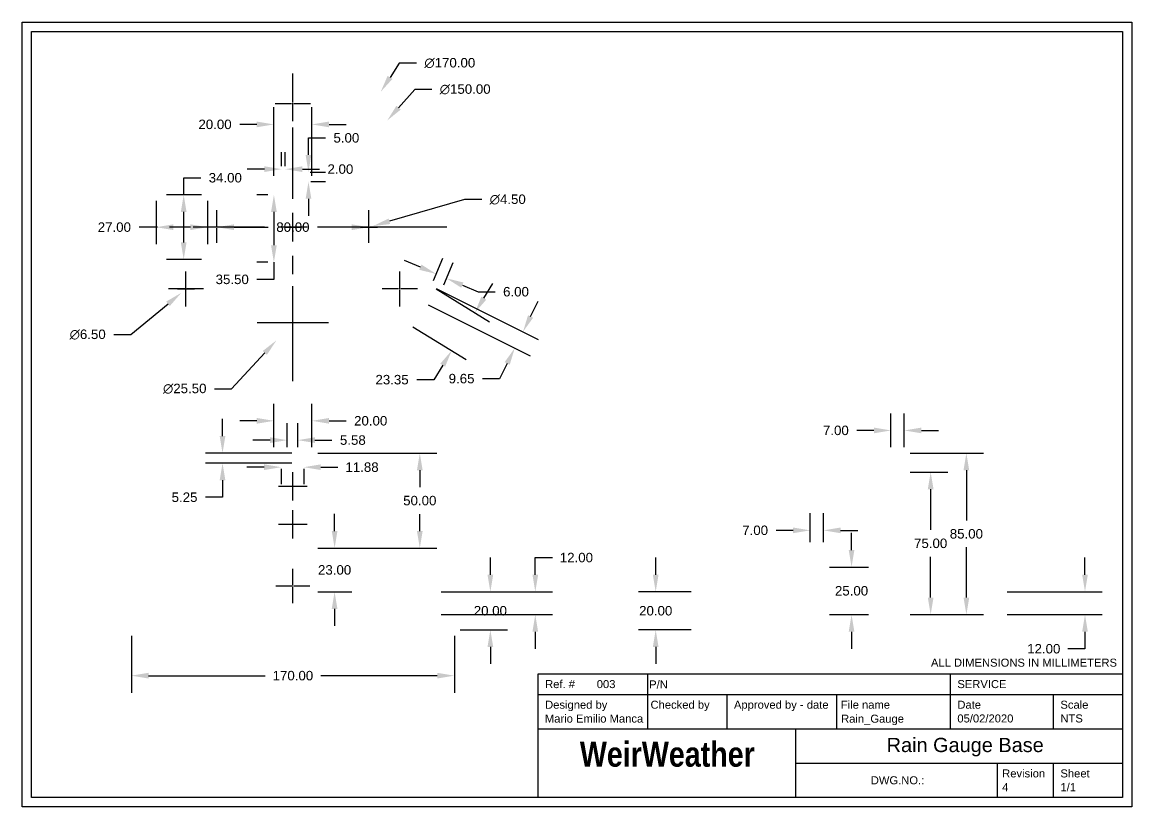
# Paper-space layout 'Layout1' of a CAD drawing. Header units: millimetres. Extents: x 0 to 11.7, y 0 to 8.3.
import ezdxf
from ezdxf.enums import TextEntityAlignment as Align

# ---------------------------------------------------------------- set-up
doc = ezdxf.new("R2010")
doc.units = ezdxf.units.MM
doc.header["$MEASUREMENT"] = 0
doc.linetypes.add('CENTER2', pattern=[1.125, 0.75, -0.125, 0.125, -0.125])
doc.layers.get('0').update_dxf_attribs({"true_color": 0xc2ced6})
doc.layers.add('Centrelines', color=7, linetype='Continuous', true_color=0xc2ced6)
doc.layers.add('Title Block', color=7, linetype='Continuous')
doc.styles.add('SPEARS', font='swisscbo.ttf')
doc.styles.get("Standard").update_dxf_attribs({"font": 'arial.ttf'})
doc.dimstyles.new('Copy of Standard', dxfattribs={"dimtxt": 0.1, "dimasz": 0.18, "dimexe": 0.18, "dimexo": 0.0625, "dimgap": 0.09, "dimtad": 0, "dimtih": 1, "dimtoh": 1, "dimzin": 0, "dimdsep": 46, "dimtxsty": 'Standard', "dimcen": 0.09, "dimadec": 0, "dimazin": 0, "dimtfac": 1, "dimtofl": 0, "dimtmove": 0, "dimatfit": 3, "dimfxl": 1, "dimtolj": 1, "dimtzin": 0, "dimarcsym": 0})

# ---------------------------------------------------------------- blocks, each defined once
blk = doc.blocks.new('*U12')
at = {"color": 0, "linetype": 'CENTER2', "transparency": 16777216}
for p, q in [((0, 0.013), (0, 0.185)), ((-0.185, 0), (-0.013, 0)), ((0.013, 0), (0.185, 0)), ((0, -0.185), (0, -0.013))]:
    blk.add_line(p, q, dxfattribs=at)
at = {"color": 0, "linetype": 'Continuous', "transparency": 16777216}
for p, q in [((-0.0065, 0), (0.0065, 0)), ((0, -0.0065), (0, 0.0065))]:
    blk.add_line(p, q, dxfattribs=at)
blk = doc.blocks.new('*U13')
at = {"layer": 'Centrelines', "color": 0, "linetype": 'CENTER2', "transparency": 16777216}
for p, q in [((0, 0.051), (0, 0.375)), ((-0.375, 0), (-0.051, 0)), ((0.051, 0), (0.375, 0)), ((0, -0.375), (0, -0.051))]:
    blk.add_line(p, q, dxfattribs=at)
at = {"layer": 'Centrelines', "color": 0, "linetype": 'Continuous', "transparency": 16777216}
for p, q in [((-0.0255, 0), (0.0255, 0)), ((0, -0.0255), (0, 0.0255))]:
    blk.add_line(p, q, dxfattribs=at)
blk = doc.blocks.new('*U14')
at = {"layer": 'Centrelines', "color": 0, "linetype": 'CENTER2', "transparency": 16777216}
for p, q in [((0, 0.013), (0, 0.185)), ((-0.185, 0), (-0.013, 0)), ((0.013, 0), (0.185, 0)), ((0, -0.185), (0, -0.013))]:
    blk.add_line(p, q, dxfattribs=at)
at = {"layer": 'Centrelines', "color": 0, "linetype": 'Continuous', "transparency": 16777216}
for p, q in [((-0.0065, 0), (0.0065, 0)), ((0, -0.0065), (0, 0.0065))]:
    blk.add_line(p, q, dxfattribs=at)
blk = doc.blocks.new('*U15')
at = {"layer": 'Centrelines', "color": 0, "linetype": 'CENTER2', "transparency": 16777216}
for p, q in [((0, 0.3), (0, 1.62)), ((-1.62, 0), (-0.3, 0)), ((0.3, 0), (1.62, 0)), ((0, -1.62), (0, -0.3))]:
    blk.add_line(p, q, dxfattribs=at)
at = {"layer": 'Centrelines', "color": 0, "linetype": 'Continuous', "transparency": 16777216}
for p, q in [((0, -0.15), (0, 0.15)), ((-0.15, 0), (0.15, 0))]:
    blk.add_line(p, q, dxfattribs=at)
blk = doc.blocks.new('*U16')
at = {"layer": 'Centrelines', "color": 0, "linetype": 'CENTER2', "transparency": 16777216}
for p, q in [((0, 0.009), (0, 0.165)), ((-0.165, 0), (-0.009, 0)), ((0.009, 0), (0.165, 0)), ((0, -0.165), (0, -0.009))]:
    blk.add_line(p, q, dxfattribs=at)
at = {"layer": 'Centrelines', "color": 0, "linetype": 'Continuous', "transparency": 16777216}
for p, q in [((-0.0045, 0), (0.0045, 0)), ((0, -0.0045), (0, 0.0045))]:
    blk.add_line(p, q, dxfattribs=at)
blk = doc.blocks.new('*U17')
at = {"layer": 'Centrelines', "color": 0, "linetype": 'CENTER2', "transparency": 16777216}
for p, q in [((0, 0.009), (0, 0.165)), ((-0.165, 0), (-0.009, 0)), ((0.009, 0), (0.165, 0)), ((0, -0.165), (0, -0.009))]:
    blk.add_line(p, q, dxfattribs=at)
at = {"layer": 'Centrelines', "color": 0, "linetype": 'Continuous', "transparency": 16777216}
for p, q in [((-0.0045, 0), (0.0045, 0)), ((0, -0.0045), (0, 0.0045))]:
    blk.add_line(p, q, dxfattribs=at)
blk = doc.blocks.new('*U18')
at = {"layer": 'Centrelines', "color": 0, "linetype": 'CENTER2', "transparency": 16777216}
for p, q in [((0, 0.013), (0, 0.185)), ((-0.185, 0), (-0.013, 0)), ((0.013, 0), (0.185, 0)), ((0, -0.185), (0, -0.013))]:
    blk.add_line(p, q, dxfattribs=at)
at = {"layer": 'Centrelines', "color": 0, "linetype": 'Continuous', "transparency": 16777216}
for p, q in [((-0.0065, 0), (0.0065, 0)), ((0, -0.0065), (0, 0.0065))]:
    blk.add_line(p, q, dxfattribs=at)
blk = doc.blocks.new('*U19')
at = {"layer": 'Centrelines', "color": 0, "linetype": 'CENTER2', "transparency": 16777216}
for p, q in [((0, 0.006), (0, 0.15)), ((-0.15, 0), (-0.006, 0)), ((0.006, 0), (0.15, 0)), ((0, -0.15), (0, -0.006))]:
    blk.add_line(p, q, dxfattribs=at)
at = {"layer": 'Centrelines', "color": 0, "linetype": 'Continuous', "transparency": 16777216}
for p, q in [((-0.003, 0), (0.003, 0)), ((0, -0.003), (0, 0.003))]:
    blk.add_line(p, q, dxfattribs=at)
blk = doc.blocks.new('*U20')
at = {"layer": 'Centrelines', "color": 0, "linetype": 'CENTER2', "transparency": 16777216}
for p, q in [((0, 0.006), (0, 0.15)), ((-0.15, 0), (-0.006, 0)), ((0.006, 0), (0.15, 0)), ((0, -0.15), (0, -0.006))]:
    blk.add_line(p, q, dxfattribs=at)
at = {"layer": 'Centrelines', "color": 0, "linetype": 'Continuous', "transparency": 16777216}
for p, q in [((-0.003, 0), (0.003, 0)), ((0, -0.003), (0, 0.003))]:
    blk.add_line(p, q, dxfattribs=at)
blk = doc.blocks.new('*U21')
at = {"layer": 'Centrelines', "color": 0, "linetype": 'CENTER2', "transparency": 16777216}
for p, q in [((0, 0.012), (0, 0.18)), ((-0.18, 0), (-0.012, 0)), ((0.012, 0), (0.18, 0)), ((0, -0.18), (0, -0.012))]:
    blk.add_line(p, q, dxfattribs=at)
at = {"layer": 'Centrelines', "color": 0, "linetype": 'Continuous', "transparency": 16777216}
for p, q in [((-0.006, 0), (0.006, 0)), ((0, -0.006), (0, 0.006))]:
    blk.add_line(p, q, dxfattribs=at)
blk = doc.blocks.new('*D23')
at = {"layer": 'Centrelines', "color": 0, "lineweight": -2, "transparency": 16777216}
for p, q in [((2.588, 6.443), (2.471, 6.443)), ((2.651, 6.263), (2.651, 5.913)), ((2.588, 5.733), (2.471, 5.733)), ((2.651, 5.733), (2.651, 5.553)), ((2.651, 5.553), (2.471, 5.553))]:
    blk.add_line(p, q, dxfattribs=at)
at = {"layer": 'Centrelines', "color": 0, "transparency": 16777216}
for points in [[(2.621, 6.263), (2.681, 6.263), (2.651, 6.443)], [(2.621, 5.913), (2.681, 5.913), (2.651, 5.733)]]:
    blk.add_solid(points, dxfattribs=at)
at = {"layer": 'Defpoints', "color": 0, "transparency": 16777216}
for p in [(2.651, 6.443), (2.651, 5.733), (2.651, 5.733)]:
    blk.add_point(p, dxfattribs=at)
at = {"layer": 'Centrelines', "color": 0, "transparency": 16777216, "insert": (2.212, 5.553), "char_height": 0.1, "attachment_point": 5}
blk.add_mtext('\\A1;35.50', dxfattribs=at)
blk = doc.blocks.new('*D25')
at = {"layer": 'Centrelines', "color": 0, "lineweight": -2, "transparency": 16777216}
for p, q in [((2.731, 6.745), (2.731, 6.894)), ((2.771, 6.745), (2.771, 6.894)), ((2.551, 6.714), (2.371, 6.714)), ((2.951, 6.714), (3.131, 6.714))]:
    blk.add_line(p, q, dxfattribs=at)
at = {"layer": 'Centrelines', "color": 0, "transparency": 16777216}
for points in [[(2.551, 6.744), (2.551, 6.684), (2.731, 6.714)], [(2.951, 6.744), (2.951, 6.684), (2.771, 6.714)]]:
    blk.add_solid(points, dxfattribs=at)
at = {"layer": 'Defpoints', "color": 0, "transparency": 16777216}
for p in [(2.731, 6.683), (2.771, 6.714), (2.771, 6.683)]:
    blk.add_point(p, dxfattribs=at)
at = {"layer": 'Centrelines', "color": 0, "transparency": 16777216, "insert": (3.351, 6.714), "char_height": 0.1, "attachment_point": 5}
blk.add_mtext('\\A1;2.00', dxfattribs=at)
blk = doc.blocks.new('*D26')
at = {"layer": 'Centrelines', "color": 0, "lineweight": -2, "transparency": 16777216}
for p, q in [((2.651, 6.645), (2.651, 7.365)), ((3.051, 6.645), (3.051, 7.365)), ((2.471, 7.185), (2.291, 7.185)), ((3.231, 7.185), (3.411, 7.185))]:
    blk.add_line(p, q, dxfattribs=at)
at = {"layer": 'Centrelines', "color": 0, "transparency": 16777216}
for points in [[(2.471, 7.215), (2.471, 7.155), (2.651, 7.185)], [(3.231, 7.215), (3.231, 7.155), (3.051, 7.185)]]:
    blk.add_solid(points, dxfattribs=at)
at = {"layer": 'Defpoints', "color": 0, "transparency": 16777216}
for p in [(2.651, 7.185), (2.651, 6.583), (3.051, 6.583)]:
    blk.add_point(p, dxfattribs=at)
at = {"layer": 'Centrelines', "color": 0, "transparency": 16777216, "insert": (2.031, 7.185), "char_height": 0.1, "attachment_point": 5}
blk.add_mtext('\\A1;20.00', dxfattribs=at)
blk = doc.blocks.new('*D27')
at = {"layer": 'Centrelines', "color": 0, "lineweight": -2, "transparency": 16777216}
for p, q in [((3.015, 6.863), (3.015, 7.043)), ((3.015, 7.043), (3.195, 7.043)), ((3.033, 6.683), (3.195, 6.683)), ((3.039, 6.583), (3.195, 6.583)), ((3.015, 6.403), (3.015, 6.223))]:
    blk.add_line(p, q, dxfattribs=at)
at = {"layer": 'Centrelines', "color": 0, "transparency": 16777216}
for points in [[(2.985, 6.863), (3.045, 6.863), (3.015, 6.683)], [(2.985, 6.403), (3.045, 6.403), (3.015, 6.583)]]:
    blk.add_solid(points, dxfattribs=at)
at = {"layer": 'Defpoints', "color": 0, "transparency": 16777216}
for p in [(2.971, 6.683), (3.015, 6.683), (2.976, 6.583)]:
    blk.add_point(p, dxfattribs=at)
at = {"layer": 'Centrelines', "color": 0, "transparency": 16777216, "insert": (3.414, 7.043), "char_height": 0.1, "attachment_point": 5}
blk.add_mtext('\\A1;5.00', dxfattribs=at)
blk = doc.blocks.new('*D28')
at = {"layer": 'Centrelines', "color": 0, "lineweight": -2, "transparency": 16777216}
for p, q in [((2.051, 6.165), (2.051, 6.283)), ((3.651, 6.165), (3.651, 6.283)), ((2.231, 6.103), (2.592, 6.103)), ((3.471, 6.103), (3.109, 6.103))]:
    blk.add_line(p, q, dxfattribs=at)
at = {"layer": 'Centrelines', "color": 0, "transparency": 16777216}
for points in [[(2.231, 6.133), (2.231, 6.073), (2.051, 6.103)], [(3.471, 6.133), (3.471, 6.073), (3.651, 6.103)]]:
    blk.add_solid(points, dxfattribs=at)
at = {"layer": 'Defpoints', "color": 0, "transparency": 16777216}
for p in [(2.051, 6.103), (3.651, 6.103), (3.651, 6.103)]:
    blk.add_point(p, dxfattribs=at)
at = {"layer": 'Centrelines', "color": 0, "transparency": 16777216, "insert": (2.851, 6.103), "char_height": 0.1, "attachment_point": 5}
blk.add_mtext('\\A1;80.00', dxfattribs=at)
blk = doc.blocks.new('*D29')
at = {"layer": 'Centrelines', "color": 0, "lineweight": -2, "transparency": 16777216}
for p, q in [((1.701, 6.443), (1.701, 6.623)), ((1.701, 6.623), (1.881, 6.623)), ((1.888, 6.443), (1.521, 6.443)), ((1.701, 5.943), (1.701, 6.263)), ((1.888, 5.763), (1.521, 5.763))]:
    blk.add_line(p, q, dxfattribs=at)
at = {"layer": 'Centrelines', "color": 0, "transparency": 16777216}
for points in [[(1.671, 6.263), (1.731, 6.263), (1.701, 6.443)], [(1.671, 5.943), (1.731, 5.943), (1.701, 5.763)]]:
    blk.add_solid(points, dxfattribs=at)
at = {"layer": 'Defpoints', "color": 0, "transparency": 16777216}
for p in [(1.701, 6.443), (1.951, 6.443), (1.951, 5.763)]:
    blk.add_point(p, dxfattribs=at)
at = {"layer": 'Centrelines', "color": 0, "transparency": 16777216, "insert": (2.139, 6.623), "char_height": 0.1, "attachment_point": 5}
blk.add_mtext('\\A1;34.00', dxfattribs=at)
blk = doc.blocks.new('*D30')
at = {"layer": 'Centrelines', "color": 0, "lineweight": -2, "transparency": 16777216}
for p, q in [((1.411, 6.38), (1.411, 5.923)), ((1.951, 6.38), (1.951, 5.923)), ((1.411, 6.103), (1.231, 6.103)), ((1.771, 6.103), (1.591, 6.103))]:
    blk.add_line(p, q, dxfattribs=at)
at = {"layer": 'Centrelines', "color": 0, "transparency": 16777216}
for points in [[(1.591, 6.133), (1.591, 6.073), (1.411, 6.103)], [(1.771, 6.133), (1.771, 6.073), (1.951, 6.103)]]:
    blk.add_solid(points, dxfattribs=at)
at = {"layer": 'Defpoints', "color": 0, "transparency": 16777216}
for p in [(1.411, 6.443), (1.951, 6.443), (1.411, 6.103)]:
    blk.add_point(p, dxfattribs=at)
at = {"layer": 'Centrelines', "color": 0, "transparency": 16777216, "insert": (0.971, 6.103), "char_height": 0.1, "attachment_point": 5}
blk.add_mtext('\\A1;27.00', dxfattribs=at)
blk = doc.blocks.new('*D31')
at = {"layer": 'Centrelines', "color": 0, "lineweight": -2, "transparency": 16777216}
for p, q in [((1.725, 5.363), (1.725, 5.543)), ((1.635, 5.453), (1.815, 5.453)), ((1.144, 4.972), (1.536, 5.297)), ((0.964, 4.972), (1.144, 4.972))]:
    blk.add_line(p, q, dxfattribs=at)
at = {"layer": 'Centrelines', "color": 0, "transparency": 16777216}
blk.add_solid([(1.517, 5.32), (1.555, 5.273), (1.675, 5.411)], dxfattribs=at)
at = {"layer": 'Defpoints', "color": 0, "transparency": 16777216}
for p in [(1.775, 5.494), (1.675, 5.411)]:
    blk.add_point(p, dxfattribs=at)
at = {"layer": 'Centrelines', "color": 0, "transparency": 16777216, "insert": (0.69, 4.972), "char_height": 0.1, "attachment_point": 5}
blk.add_mtext('\\A1;∅6.50', dxfattribs=at)
blk = doc.blocks.new('*D32')
at = {"layer": 'Centrelines', "color": 0, "lineweight": -2, "transparency": 16777216}
for p, q in [((2.851, 5.008), (2.851, 5.188)), ((2.761, 5.098), (2.941, 5.098)), ((2.205, 4.402), (2.555, 4.779)), ((2.025, 4.402), (2.205, 4.402))]:
    blk.add_line(p, q, dxfattribs=at)
at = {"layer": 'Centrelines', "color": 0, "transparency": 16777216}
blk.add_solid([(2.533, 4.799), (2.577, 4.759), (2.677, 4.911)], dxfattribs=at)
at = {"layer": 'Defpoints', "color": 0, "transparency": 16777216}
for p in [(3.024, 5.284), (2.677, 4.911)]:
    blk.add_point(p, dxfattribs=at)
at = {"layer": 'Centrelines', "color": 0, "transparency": 16777216, "insert": (1.712, 4.402), "char_height": 0.1, "attachment_point": 5}
blk.add_mtext('\\A1;∅25.50', dxfattribs=at)
blk = doc.blocks.new('*D33')
at = {"layer": 'Centrelines', "color": 0, "lineweight": -2, "transparency": 16777216}
for p, q in [((4.659, 6.394), (3.867, 6.165)), ((4.839, 6.394), (4.659, 6.394)), ((3.651, 6.013), (3.651, 6.193)), ((3.561, 6.103), (3.741, 6.103))]:
    blk.add_line(p, q, dxfattribs=at)
at = {"layer": 'Centrelines', "color": 0, "transparency": 16777216}
blk.add_solid([(3.859, 6.194), (3.875, 6.136), (3.694, 6.115)], dxfattribs=at)
at = {"layer": 'Defpoints', "color": 0, "transparency": 16777216}
for p in [(3.608, 6.09), (3.694, 6.115)]:
    blk.add_point(p, dxfattribs=at)
at = {"layer": 'Centrelines', "color": 0, "transparency": 16777216, "insert": (5.113, 6.394), "char_height": 0.1, "attachment_point": 5}
blk.add_mtext('\\A1;∅4.50', dxfattribs=at)
blk = doc.blocks.new('*D34')
at = {"layer": 'Centrelines', "color": 0, "lineweight": -2, "transparency": 16777216}
for p, q in [((4.134, 7.554), (3.964, 7.361)), ((4.314, 7.554), (4.134, 7.554)), ((2.851, 6.013), (2.851, 6.193)), ((2.761, 6.103), (2.941, 6.103))]:
    blk.add_line(p, q, dxfattribs=at)
at = {"layer": 'Centrelines', "color": 0, "transparency": 16777216}
blk.add_solid([(3.941, 7.381), (3.986, 7.341), (3.844, 7.226)], dxfattribs=at)
at = {"layer": 'Defpoints', "color": 0, "transparency": 16777216}
for p in [(3.844, 7.226), (1.857, 4.979)]:
    blk.add_point(p, dxfattribs=at)
at = {"layer": 'Centrelines', "color": 0, "transparency": 16777216, "insert": (4.665, 7.554), "char_height": 0.1, "attachment_point": 5}
blk.add_mtext('\\A1;∅150.00', dxfattribs=at)
blk = doc.blocks.new('*D35')
at = {"layer": 'Centrelines', "color": 0, "lineweight": -2, "transparency": 16777216}
for p, q in [((3.971, 7.831), (3.874, 7.68)), ((4.151, 7.831), (3.971, 7.831)), ((2.851, 6.013), (2.851, 6.193)), ((2.761, 6.103), (2.941, 6.103))]:
    blk.add_line(p, q, dxfattribs=at)
at = {"layer": 'Centrelines', "color": 0, "transparency": 16777216}
blk.add_solid([(3.848, 7.696), (3.899, 7.664), (3.776, 7.529)], dxfattribs=at)
at = {"layer": 'Defpoints', "color": 0, "transparency": 16777216}
for p in [(3.776, 7.529), (1.926, 4.676)]:
    blk.add_point(p, dxfattribs=at)
at = {"layer": 'Centrelines', "color": 0, "transparency": 16777216, "insert": (4.503, 7.831), "char_height": 0.1, "attachment_point": 5}
blk.add_mtext('\\A1;∅170.00', dxfattribs=at)
blk = doc.blocks.new('*D36')
at = {"layer": 'Centrelines', "color": 0, "lineweight": -2, "transparency": 16777216}
for p, q in [((4.193, 5.681), (4.027, 5.752)), ((4.33, 5.543), (4.429, 5.777)), ((4.44, 5.496), (4.539, 5.73)), ((4.635, 5.494), (4.8, 5.423)), ((4.8, 5.423), (4.98, 5.423))]:
    blk.add_line(p, q, dxfattribs=at)
at = {"layer": 'Centrelines', "color": 0, "transparency": 16777216}
for points in [[(4.205, 5.709), (4.181, 5.654), (4.359, 5.611)], [(4.646, 5.521), (4.623, 5.466), (4.469, 5.564)]]:
    blk.add_solid(points, dxfattribs=at)
at = {"layer": 'Defpoints', "color": 0, "transparency": 16777216}
for p in [(4.469, 5.564), (4.305, 5.485), (4.416, 5.438)]:
    blk.add_point(p, dxfattribs=at)
at = {"layer": 'Centrelines', "color": 0, "transparency": 16777216, "insert": (5.2, 5.423), "char_height": 0.1, "attachment_point": 5}
blk.add_mtext('\\A1;6.00', dxfattribs=at)
blk = doc.blocks.new('*D37')
at = {"layer": 'Centrelines', "color": 0, "lineweight": -2, "transparency": 16777216}
for p, q in [((4.361, 5.457), (5.435, 4.922)), ((4.275, 5.285), (5.349, 4.75)), ((5.354, 5.164), (5.434, 5.325)), ((5.107, 4.669), (5.027, 4.508)), ((5.027, 4.508), (4.847, 4.508))]:
    blk.add_line(p, q, dxfattribs=at)
at = {"layer": 'Centrelines', "color": 0, "transparency": 16777216}
for points in [[(5.327, 5.177), (5.381, 5.15), (5.274, 5.003)], [(5.08, 4.682), (5.134, 4.655), (5.187, 4.83)]]:
    blk.add_solid(points, dxfattribs=at)
at = {"layer": 'Defpoints', "color": 0, "transparency": 16777216}
for p in [(4.305, 5.485), (4.219, 5.313), (5.187, 4.83)]:
    blk.add_point(p, dxfattribs=at)
at = {"layer": 'Centrelines', "color": 0, "transparency": 16777216, "insert": (4.627, 4.508), "char_height": 0.1, "attachment_point": 5}
blk.add_mtext('\\A1;9.65', dxfattribs=at)
blk = doc.blocks.new('*D38')
at = {"layer": 'Centrelines', "color": 0, "lineweight": -2, "transparency": 16777216}
for p, q in [((4.861, 5.356), (4.955, 5.509)), ((4.359, 5.453), (4.92, 5.108)), ((4.115, 5.054), (4.676, 4.71)), ((4.429, 4.651), (4.335, 4.497)), ((4.335, 4.497), (4.155, 4.497))]:
    blk.add_line(p, q, dxfattribs=at)
at = {"layer": 'Centrelines', "color": 0, "transparency": 16777216}
for points in [[(4.835, 5.372), (4.887, 5.34), (4.767, 5.202)], [(4.403, 4.666), (4.454, 4.635), (4.523, 4.804)]]:
    blk.add_solid(points, dxfattribs=at)
at = {"layer": 'Defpoints', "color": 0, "transparency": 16777216}
for p in [(4.305, 5.485), (4.061, 5.087), (4.523, 4.804)]:
    blk.add_point(p, dxfattribs=at)
at = {"layer": 'Centrelines', "color": 0, "transparency": 16777216, "insert": (3.895, 4.497), "char_height": 0.1, "attachment_point": 5}
blk.add_mtext('\\A1;23.35', dxfattribs=at)
blk = doc.blocks.new('*D39')
at = {"layer": 'Centrelines', "color": 0, "lineweight": -2, "transparency": 16777216}
for p, q in [((2.651, 3.787), (2.651, 4.244)), ((3.051, 3.787), (3.051, 4.244)), ((2.471, 4.064), (2.291, 4.064)), ((3.231, 4.064), (3.411, 4.064))]:
    blk.add_line(p, q, dxfattribs=at)
at = {"layer": 'Centrelines', "color": 0, "transparency": 16777216}
for points in [[(2.471, 4.094), (2.471, 4.034), (2.651, 4.064)], [(3.231, 4.094), (3.231, 4.034), (3.051, 4.064)]]:
    blk.add_solid(points, dxfattribs=at)
at = {"layer": 'Defpoints', "color": 0, "transparency": 16777216}
for p in [(3.051, 4.064), (2.651, 3.724), (3.051, 3.724)]:
    blk.add_point(p, dxfattribs=at)
at = {"layer": 'Centrelines', "color": 0, "transparency": 16777216, "insert": (3.67, 4.064), "char_height": 0.1, "attachment_point": 5}
blk.add_mtext('\\A1;20.00', dxfattribs=at)
blk = doc.blocks.new('*D40')
at = {"layer": 'Centrelines', "color": 0, "lineweight": -2, "transparency": 16777216}
for p, q in [((2.79, 3.787), (2.79, 4.041)), ((2.902, 3.787), (2.902, 4.041)), ((2.61, 3.861), (2.43, 3.861)), ((3.082, 3.861), (3.262, 3.861))]:
    blk.add_line(p, q, dxfattribs=at)
at = {"layer": 'Centrelines', "color": 0, "transparency": 16777216}
for points in [[(2.61, 3.891), (2.61, 3.831), (2.79, 3.861)], [(3.082, 3.891), (3.082, 3.831), (2.902, 3.861)]]:
    blk.add_solid(points, dxfattribs=at)
at = {"layer": 'Defpoints', "color": 0, "transparency": 16777216}
for p in [(2.902, 3.861), (2.79, 3.724), (2.902, 3.724)]:
    blk.add_point(p, dxfattribs=at)
at = {"layer": 'Centrelines', "color": 0, "transparency": 16777216, "insert": (3.482, 3.861), "char_height": 0.1, "attachment_point": 5}
blk.add_mtext('\\A1;5.58', dxfattribs=at)
blk = doc.blocks.new('*D41')
at = {"layer": 'Centrelines', "color": 0, "lineweight": -2, "transparency": 16777216}
for p, q in [((2.547, 3.576), (2.367, 3.576)), ((2.727, 3.557), (2.727, 3.396)), ((2.965, 3.557), (2.965, 3.396)), ((3.145, 3.576), (3.325, 3.576))]:
    blk.add_line(p, q, dxfattribs=at)
at = {"layer": 'Centrelines', "color": 0, "transparency": 16777216}
for points in [[(2.547, 3.606), (2.547, 3.546), (2.727, 3.576)], [(3.145, 3.606), (3.145, 3.546), (2.965, 3.576)]]:
    blk.add_solid(points, dxfattribs=at)
at = {"layer": 'Defpoints', "color": 0, "transparency": 16777216}
for p in [(2.727, 3.619), (2.965, 3.619), (2.965, 3.576)]:
    blk.add_point(p, dxfattribs=at)
at = {"layer": 'Centrelines', "color": 0, "transparency": 16777216, "insert": (3.579, 3.576), "char_height": 0.1, "attachment_point": 5}
blk.add_mtext('\\A1;11.88', dxfattribs=at)
blk = doc.blocks.new('*D42')
at = {"layer": 'Centrelines', "color": 0, "lineweight": -2, "transparency": 16777216}
for p, q in [((2.11, 3.904), (2.11, 4.084)), ((2.839, 3.724), (1.93, 3.724)), ((2.839, 3.619), (1.93, 3.619)), ((2.11, 3.439), (2.11, 3.259)), ((2.11, 3.259), (1.93, 3.259))]:
    blk.add_line(p, q, dxfattribs=at)
at = {"layer": 'Centrelines', "color": 0, "transparency": 16777216}
for points in [[(2.08, 3.904), (2.14, 3.904), (2.11, 3.724)], [(2.08, 3.439), (2.14, 3.439), (2.11, 3.619)]]:
    blk.add_solid(points, dxfattribs=at)
at = {"layer": 'Defpoints', "color": 0, "transparency": 16777216}
for p in [(2.902, 3.724), (2.11, 3.619), (2.902, 3.619)]:
    blk.add_point(p, dxfattribs=at)
at = {"layer": 'Centrelines', "color": 0, "transparency": 16777216, "insert": (1.71, 3.259), "char_height": 0.1, "attachment_point": 5}
blk.add_mtext('\\A1;5.25', dxfattribs=at)
blk = doc.blocks.new('*D43')
at = {"layer": 'Centrelines', "color": 0, "lineweight": -2, "transparency": 16777216}
for p, q in [((3.29, 2.904), (3.29, 3.084)), ((3.113, 2.724), (3.47, 2.724)), ((3.113, 2.264), (3.47, 2.264)), ((3.29, 2.084), (3.29, 1.904))]:
    blk.add_line(p, q, dxfattribs=at)
at = {"layer": 'Centrelines', "color": 0, "transparency": 16777216}
for points in [[(3.26, 2.904), (3.32, 2.904), (3.29, 2.724)], [(3.26, 2.084), (3.32, 2.084), (3.29, 2.264)]]:
    blk.add_solid(points, dxfattribs=at)
at = {"layer": 'Defpoints', "color": 0, "transparency": 16777216}
for p in [(3.051, 2.724), (3.051, 2.264), (3.29, 2.264)]:
    blk.add_point(p, dxfattribs=at)
at = {"layer": 'Centrelines', "color": 0, "transparency": 16777216, "insert": (3.29, 2.494), "char_height": 0.1, "attachment_point": 5}
blk.add_mtext('\\A1;23.00', dxfattribs=at)
blk = doc.blocks.new('*D44')
at = {"layer": 'Centrelines', "color": 0, "lineweight": -2, "transparency": 16777216}
for p, q in [((3.113, 3.724), (4.367, 3.724)), ((4.187, 3.544), (4.187, 3.365)), ((4.187, 2.904), (4.187, 3.083)), ((3.113, 2.724), (4.367, 2.724))]:
    blk.add_line(p, q, dxfattribs=at)
at = {"layer": 'Centrelines', "color": 0, "transparency": 16777216}
for points in [[(4.157, 3.544), (4.217, 3.544), (4.187, 3.724)], [(4.157, 2.904), (4.217, 2.904), (4.187, 2.724)]]:
    blk.add_solid(points, dxfattribs=at)
at = {"layer": 'Defpoints', "color": 0, "transparency": 16777216}
for p in [(3.051, 3.724), (3.051, 2.724), (4.187, 2.724)]:
    blk.add_point(p, dxfattribs=at)
at = {"layer": 'Centrelines', "color": 0, "transparency": 16777216, "insert": (4.187, 3.224), "char_height": 0.1, "attachment_point": 5}
blk.add_mtext('\\A1;50.00', dxfattribs=at)
blk = doc.blocks.new('*D45')
at = {"layer": 'Centrelines', "color": 0, "lineweight": -2, "transparency": 16777216}
for p, q in [((4.93, 2.444), (4.93, 2.624)), ((4.613, 2.264), (5.11, 2.264)), ((4.613, 1.864), (5.11, 1.864)), ((4.93, 1.684), (4.93, 1.504))]:
    blk.add_line(p, q, dxfattribs=at)
at = {"layer": 'Centrelines', "color": 0, "transparency": 16777216}
for points in [[(4.9, 2.444), (4.96, 2.444), (4.93, 2.264)], [(4.9, 1.684), (4.96, 1.684), (4.93, 1.864)]]:
    blk.add_solid(points, dxfattribs=at)
at = {"layer": 'Defpoints', "color": 0, "transparency": 16777216}
for p in [(4.551, 2.264), (4.551, 1.864), (4.93, 1.864)]:
    blk.add_point(p, dxfattribs=at)
at = {"layer": 'Centrelines', "color": 0, "transparency": 16777216, "insert": (4.93, 2.064), "char_height": 0.1, "attachment_point": 5}
blk.add_mtext('\\A1;20.00', dxfattribs=at)
blk = doc.blocks.new('*D46')
at = {"layer": 'Centrelines', "color": 0, "lineweight": -2, "transparency": 16777216}
for p, q in [((1.151, 1.802), (1.151, 1.201)), ((4.551, 1.802), (4.551, 1.201)), ((1.331, 1.381), (2.558, 1.381)), ((4.371, 1.381), (3.144, 1.381))]:
    blk.add_line(p, q, dxfattribs=at)
at = {"layer": 'Centrelines', "color": 0, "transparency": 16777216}
for points in [[(1.331, 1.411), (1.331, 1.351), (1.151, 1.381)], [(4.371, 1.411), (4.371, 1.351), (4.551, 1.381)]]:
    blk.add_solid(points, dxfattribs=at)
at = {"layer": 'Defpoints', "color": 0, "transparency": 16777216}
for p in [(1.151, 1.864), (4.551, 1.864), (4.551, 1.381)]:
    blk.add_point(p, dxfattribs=at)
at = {"layer": 'Centrelines', "color": 0, "transparency": 16777216, "insert": (2.851, 1.381), "char_height": 0.1, "attachment_point": 5}
blk.add_mtext('\\A1;170.00', dxfattribs=at)
blk = doc.blocks.new('*D47')
at = {"layer": 'Centrelines', "color": 0, "lineweight": -2, "transparency": 16777216}
for p, q in [((5.403, 2.444), (5.403, 2.624)), ((5.403, 2.624), (5.583, 2.624)), ((4.413, 2.264), (5.583, 2.264)), ((4.413, 2.024), (5.583, 2.024)), ((5.403, 1.844), (5.403, 1.664))]:
    blk.add_line(p, q, dxfattribs=at)
at = {"layer": 'Centrelines', "color": 0, "transparency": 16777216}
for points in [[(5.373, 2.444), (5.433, 2.444), (5.403, 2.264)], [(5.373, 1.844), (5.433, 1.844), (5.403, 2.024)]]:
    blk.add_solid(points, dxfattribs=at)
at = {"layer": 'Defpoints', "color": 0, "transparency": 16777216}
for p in [(4.351, 2.264), (5.403, 2.264), (4.351, 2.024)]:
    blk.add_point(p, dxfattribs=at)
at = {"layer": 'Centrelines', "color": 0, "transparency": 16777216, "insert": (5.836, 2.624), "char_height": 0.1, "attachment_point": 5}
blk.add_mtext('\\A1;12.00', dxfattribs=at)
blk = doc.blocks.new('*D48')
at = {"layer": 'Centrelines', "color": 0, "lineweight": -2, "transparency": 16777216}
for p, q in [((11.191, 2.444), (11.191, 2.624)), ((10.37, 2.264), (11.371, 2.264)), ((10.37, 2.024), (11.371, 2.024)), ((11.191, 1.844), (11.191, 1.664)), ((11.191, 1.664), (11.011, 1.664))]:
    blk.add_line(p, q, dxfattribs=at)
at = {"layer": 'Centrelines', "color": 0, "transparency": 16777216}
for points in [[(11.161, 2.444), (11.221, 2.444), (11.191, 2.264)], [(11.161, 1.844), (11.221, 1.844), (11.191, 2.024)]]:
    blk.add_solid(points, dxfattribs=at)
at = {"layer": 'Defpoints', "color": 0, "transparency": 16777216}
for p in [(10.308, 2.264), (10.308, 2.024), (11.191, 2.024)]:
    blk.add_point(p, dxfattribs=at)
at = {"layer": 'Centrelines', "color": 0, "transparency": 16777216, "insert": (10.757, 1.664), "char_height": 0.1, "attachment_point": 5}
blk.add_mtext('\\A1;12.00', dxfattribs=at)
blk = doc.blocks.new('*D49')
at = {"layer": 'Centrelines', "color": 0, "lineweight": -2, "transparency": 16777216}
for p, q in [((9.35, 3.724), (10.122, 3.724)), ((9.942, 3.544), (9.942, 3.015)), ((9.942, 2.204), (9.942, 2.733)), ((9.35, 2.024), (10.122, 2.024))]:
    blk.add_line(p, q, dxfattribs=at)
at = {"layer": 'Centrelines', "color": 0, "transparency": 16777216}
for points in [[(9.912, 3.544), (9.972, 3.544), (9.942, 3.724)], [(9.912, 2.204), (9.972, 2.204), (9.942, 2.024)]]:
    blk.add_solid(points, dxfattribs=at)
at = {"layer": 'Defpoints', "color": 0, "transparency": 16777216}
for p in [(9.288, 3.724), (9.288, 2.024), (9.942, 2.024)]:
    blk.add_point(p, dxfattribs=at)
at = {"layer": 'Centrelines', "color": 0, "transparency": 16777216, "insert": (9.942, 2.874), "char_height": 0.1, "attachment_point": 5}
blk.add_mtext('\\A1;85.00', dxfattribs=at)
blk = doc.blocks.new('*D50')
at = {"layer": 'Centrelines', "color": 0, "lineweight": -2, "transparency": 16777216}
for p, q in [((9.35, 3.524), (9.746, 3.524)), ((9.566, 3.344), (9.566, 2.915)), ((9.566, 2.204), (9.566, 2.633)), ((9.35, 2.024), (9.746, 2.024))]:
    blk.add_line(p, q, dxfattribs=at)
at = {"layer": 'Centrelines', "color": 0, "transparency": 16777216}
for points in [[(9.536, 3.344), (9.596, 3.344), (9.566, 3.524)], [(9.536, 2.204), (9.596, 2.204), (9.566, 2.024)]]:
    blk.add_solid(points, dxfattribs=at)
at = {"layer": 'Defpoints', "color": 0, "transparency": 16777216}
for p in [(9.288, 3.524), (9.288, 2.024), (9.566, 2.024)]:
    blk.add_point(p, dxfattribs=at)
at = {"layer": 'Centrelines', "color": 0, "transparency": 16777216, "insert": (9.566, 2.774), "char_height": 0.1, "attachment_point": 5}
blk.add_mtext('\\A1;75.00', dxfattribs=at)
blk = doc.blocks.new('*D51')
at = {"layer": 'Centrelines', "color": 0, "lineweight": -2, "transparency": 16777216}
for p, q in [((8.733, 2.704), (8.733, 2.884)), ((8.5, 2.524), (8.913, 2.524)), ((8.5, 2.024), (8.913, 2.024)), ((8.733, 1.844), (8.733, 1.664))]:
    blk.add_line(p, q, dxfattribs=at)
at = {"layer": 'Centrelines', "color": 0, "transparency": 16777216}
for points in [[(8.703, 2.704), (8.763, 2.704), (8.733, 2.524)], [(8.703, 1.844), (8.763, 1.844), (8.733, 2.024)]]:
    blk.add_solid(points, dxfattribs=at)
at = {"layer": 'Defpoints', "color": 0, "transparency": 16777216}
for p in [(8.438, 2.524), (8.438, 2.024), (8.733, 2.024)]:
    blk.add_point(p, dxfattribs=at)
at = {"layer": 'Centrelines', "color": 0, "transparency": 16777216, "insert": (8.733, 2.274), "char_height": 0.1, "attachment_point": 5}
blk.add_mtext('\\A1;25.00', dxfattribs=at)
blk = doc.blocks.new('*D52')
at = {"layer": 'Centrelines', "color": 0, "lineweight": -2, "transparency": 16777216}
for p, q in [((6.671, 2.444), (6.671, 2.624)), ((7.045, 2.264), (6.491, 2.264)), ((7.045, 1.864), (6.491, 1.864)), ((6.671, 1.684), (6.671, 1.504))]:
    blk.add_line(p, q, dxfattribs=at)
at = {"layer": 'Centrelines', "color": 0, "transparency": 16777216}
for points in [[(6.641, 2.444), (6.701, 2.444), (6.671, 2.264)], [(6.641, 1.684), (6.701, 1.684), (6.671, 1.864)]]:
    blk.add_solid(points, dxfattribs=at)
at = {"layer": 'Defpoints', "color": 0, "transparency": 16777216}
for p in [(7.108, 2.264), (6.671, 1.864), (7.108, 1.864)]:
    blk.add_point(p, dxfattribs=at)
at = {"layer": 'Centrelines', "color": 0, "transparency": 16777216, "insert": (6.671, 2.064), "char_height": 0.1, "attachment_point": 5}
blk.add_mtext('\\A1;20.00', dxfattribs=at)
blk = doc.blocks.new('*D53')
at = {"layer": 'Centrelines', "color": 0, "lineweight": -2, "transparency": 16777216}
for p, q in [((8.298, 2.787), (8.298, 3.091)), ((8.438, 2.787), (8.438, 3.091)), ((8.118, 2.911), (7.938, 2.911)), ((8.618, 2.911), (8.798, 2.911))]:
    blk.add_line(p, q, dxfattribs=at)
at = {"layer": 'Centrelines', "color": 0, "transparency": 16777216}
for points in [[(8.118, 2.941), (8.118, 2.881), (8.298, 2.911)], [(8.618, 2.941), (8.618, 2.881), (8.438, 2.911)]]:
    blk.add_solid(points, dxfattribs=at)
at = {"layer": 'Defpoints', "color": 0, "transparency": 16777216}
for p in [(8.298, 2.911), (8.298, 2.724), (8.438, 2.724)]:
    blk.add_point(p, dxfattribs=at)
at = {"layer": 'Centrelines', "color": 0, "transparency": 16777216, "insert": (7.718, 2.911), "char_height": 0.1, "attachment_point": 5}
blk.add_mtext('\\A1;7.00', dxfattribs=at)
blk = doc.blocks.new('*D54')
at = {"layer": 'Centrelines', "color": 0, "lineweight": -2, "transparency": 16777216}
for p, q in [((9.148, 3.787), (9.148, 4.143)), ((9.288, 3.787), (9.288, 4.143)), ((8.968, 3.963), (8.788, 3.963)), ((9.468, 3.963), (9.648, 3.963))]:
    blk.add_line(p, q, dxfattribs=at)
at = {"layer": 'Centrelines', "color": 0, "transparency": 16777216}
for points in [[(8.968, 3.993), (8.968, 3.933), (9.148, 3.963)], [(9.468, 3.993), (9.468, 3.933), (9.288, 3.963)]]:
    blk.add_solid(points, dxfattribs=at)
at = {"layer": 'Defpoints', "color": 0, "transparency": 16777216}
for p in [(9.148, 3.963), (9.148, 3.724), (9.288, 3.724)]:
    blk.add_point(p, dxfattribs=at)
at = {"layer": 'Centrelines', "color": 0, "transparency": 16777216, "insert": (8.568, 3.963), "char_height": 0.1, "attachment_point": 5}
blk.add_mtext('\\A1;7.00', dxfattribs=at)

psp = doc.layouts.get("Layout1")

# ---------------------------------------------------------------- linework, layer by layer
at = {"layer": 'Title Block'}
for p, q in [((0.09891, 8.16293), (11.58554, 8.16293)), ((0.09891, 0.09868), (0.09891, 8.16293)), ((11.58554, 8.16293), (11.58554, 0.09868)), ((5.43405, 1.40089), (11.58337, 1.40089)), ((5.43405, 1.18386), (5.43405, 1.40089)), ((6.5864, 1.18386), (6.5864, 1.40089)), ((9.77474, 1.18386), (9.77474, 1.40089)), ((5.43405, 1.18386), (11.58337, 1.18386)), ((5.43405, 0.09868), (5.43405, 1.18386)), ((6.5864, 0.82213), (6.5864, 1.18386)), ((7.42238, 0.82213), (7.42238, 1.18386)), ((8.57635, 0.82213), (8.57635, 1.18386)), ((9.77474, 0.82213), (9.77474, 1.18386)), ((10.85992, 0.82213), (10.85992, 1.18386)), ((5.43405, 0.82213), (11.58337, 0.82213)), ((8.14698, 0.09868), (8.14698, 0.82213)), ((8.14698, 0.46041), (11.58337, 0.46041)), ((10.2683, 0.09868), (10.2683, 0.46041)), ((10.85992, 0.09868), (10.85992, 0.46041)), ((11.58554, 0.09868), (0.09891, 0.09868))]:
    psp.add_line(p, q, dxfattribs=at)
psp.add_lwpolyline([(0.00057, 8.26127), (11.68389, 8.26127), (11.68389, 0.00034), (0.00057, 0.00034)], close=True, dxfattribs=at)

# ---------------------------------------------------------------- block references
at = {"linetype": 'CENTER2', "extrusion": (0, 2.96653e-13, -1)}
psp.add_blockref('*U12', (-2.85086, 7.40264), dxfattribs=at)
at = {"layer": 'Centrelines', "linetype": 'CENTER2', "extrusion": (0, 2.96653e-13, -1)}
for name, p in [('*U15', (-2.85086, 6.10264)), ('*U16', (-2.05086, 6.10264)), ('*U17', (-3.65086, 6.10264)), ('*U18', (-1.72503, 5.45264)), ('*U14', (-3.9767, 5.45264)), ('*U13', (-2.85086, 5.09764))]:
    psp.add_blockref(name, p, dxfattribs=at)
at = {"layer": 'Centrelines', "linetype": 'CENTER2', "extrusion": (0, 0, -1)}
for name, p in [('*U19', (-2.85086, 3.3743)), ('*U20', (-2.85086, 2.9743)), ('*U21', (-2.85086, 2.3243))]:
    psp.add_blockref(name, p, dxfattribs=at)

# ---------------------------------------------------------------- texts
at = {"layer": 'Title Block', "color": 23}
for s, height, p in [('ALL DIMENSIONS IN MILLIMETERS', 0.0844024, (9.56912, 1.518)), ('Ref. #       003', 0.0844024, (5.5064, 1.29237)), ('P/N ', 0.084402, (6.60206, 1.28897)), ('SERVICE', 0.084402, (9.84709, 1.29237)), ('Designed by', 0.0844024, (5.5064, 1.07534)), ('Checked by', 0.084402, (6.61636, 1.07534)), ('Approved by - date', 0.0844024, (7.49472, 1.07534)), ('File name', 0.084402, (8.62044, 1.07534)), ('Date', 0.084402, (9.84709, 1.07534)), ('Scale', 0.084402, (10.93226, 1.07534)), ('Mario Emilio Manca', 0.0844024, (5.50412, 0.92934)), ('Rain_Gauge', 0.084402, (8.62271, 0.92803)), ('Rain Gauge Base', 0.15, (9.10261, 0.65146)), ('Revision', 0.084402, (10.31895, 0.35189)), ('Sheet', 0.084402, (10.93226, 0.35189))]:
    psp.add_text(s, height=height, dxfattribs=at).set_placement(p, align=Align.MIDDLE_LEFT)
at = {"layer": 'Title Block', "color": 23, "style": 'SPEARS'}
psp.add_text('WeirWeather', height=0.2630723, dxfattribs=at).set_placement((6.79299, 0.55407), align=Align.MIDDLE_CENTER)
at = {"layer": 'Title Block', "color": 23, "flags": 8}
for tag, text, height, p in [('05/02/2020', '00/00/00', 0.084402, (9.84709, 0.93065)), ('NTS', '1:1', 0.084402, (10.93226, 0.93065)), ('4', '0', 0.0844, (10.31895, 0.2072)), ('1/1', '1/1', 0.084402, (10.93226, 0.2072))]:
    psp.add_attdef(tag, text=text, height=height, dxfattribs=at).set_placement(p, align=Align.MIDDLE_LEFT)
psp.add_attdef('DWG.NO.:', text='X', height=0.0844, dxfattribs=at).set_placement((9.21714, 0.27955), align=Align.MIDDLE_CENTER)

# ---------------------------------------------------------------- dimensions: what is measured, and where the dimension line sits
at = {"layer": 'Centrelines'}
dim = psp.add_diameter_dim_2p(p1=(1.9261, 4.67618), p2=(3.77563, 7.52911), dimstyle='Copy of Standard', override={"dimlfac": -50}, dxfattribs=at)
dim.commit()
dim.dimension.update_dxf_attribs({"geometry": '*D35', "text_midpoint": (4.50327, 7.83118)})
for p1, p2, picture, middle in [((1.85741, 4.97879), (3.84432, 7.22649), '*D34', (4.66532, 7.55365)), ((3.60764, 6.09014), (3.69409, 6.11514), '*D33', (5.1132, 6.3942)), ((1.77513, 5.49405), (1.67493, 5.41123), '*D31', (0.68959, 4.97214)), ((3.02444, 5.28444), (2.67728, 4.91084), '*D32', (1.71181, 4.40232))]:
    dim = psp.add_diameter_dim_2p(p1=p1, p2=p2, dimstyle='Copy of Standard', override={"dimlfac": -50}, dxfattribs=at)
    dim.commit()
    dim.dimension.update_dxf_attribs({"geometry": picture, "text_midpoint": middle, "dimtype": 163})
for base, p1, p2, picture, middle in [((2.65086, 7.18539), (3.05086, 6.58264), (2.65086, 6.58264), '*D26', (2.03146, 7.18539)), ((2.77086, 6.71413), (2.73086, 6.68264), (2.77086, 6.68264), '*D25', (3.35142, 6.71413)), ((1.41086, 6.10264), (1.95086, 6.44264), (1.41086, 6.44264), '*D30', (0.97146, 6.10264)), ((3.65086, 6.10264), (2.05086, 6.10264), (3.65086, 6.10264), '*D28', (2.85086, 6.10264)), ((3.05086, 4.06375), (2.65086, 3.7243), (3.05086, 3.7243), '*D39', (3.67027, 4.06375)), ((9.14767, 3.96331), (9.28767, 3.7243), (9.14767, 3.7243), '*D54', (8.56837, 3.96331)), ((2.90169, 3.86089), (2.79003, 3.7243), (2.90169, 3.7243), '*D40', (3.48167, 3.86089)), ((2.96469, 3.57623), (2.72703, 3.6193), (2.96469, 3.6193), '*D41', (3.57882, 3.57623)), ((8.29767, 2.91063), (8.43767, 2.7243), (8.29767, 2.7243), '*D53', (7.71837, 2.91063)), ((4.55086, 1.38099), (1.15086, 1.8643), (4.55086, 1.8643), '*D46', (2.85086, 1.38099))]:
    dim = psp.add_linear_dim(base=base, p1=p1, p2=p2, dimstyle='Copy of Standard', override={"dimlfac": -50}, dxfattribs=at)
    dim.commit()
    dim.dimension.update_dxf_attribs({"geometry": picture, "text_midpoint": middle})
for base, p1, p2, picture, middle in [((3.01463, 6.68264), (2.97628, 6.58264), (2.97086, 6.68264), '*D27', (3.41434, 7.04264)), ((1.70086, 6.44264), (1.95086, 5.76264), (1.95086, 6.44264), '*D29', (2.13938, 6.62264)), ((2.65086, 5.73264), (2.65086, 6.44264), (2.65086, 5.73264), '*D23', (2.21234, 5.55264)), ((2.10996, 3.6193), (2.90169, 3.7243), (2.90169, 3.6193), '*D42', (1.7097, 3.2593)), ((4.18723, 2.7243), (3.05086, 3.7243), (3.05086, 2.7243), '*D44', (4.18723, 3.2243)), ((9.56558, 2.0243), (9.28767, 3.5243), (9.28767, 2.0243), '*D50', (9.56558, 2.7743)), ((3.29033, 2.2643), (3.05086, 2.7243), (3.05086, 2.2643), '*D43', (3.29033, 2.4943)), ((8.73338, 2.0243), (8.43767, 2.5243), (8.43767, 2.0243), '*D51', (8.73338, 2.2743)), ((5.40263, 2.2643), (4.35086, 2.0243), (4.35086, 2.2643), '*D47', (5.83647, 2.6243)), ((4.92973, 1.8643), (4.55086, 2.2643), (4.55086, 1.8643), '*D45', (4.92973, 2.0643)), ((6.67064, 1.8643), (7.10767, 2.2643), (7.10767, 1.8643), '*D52', (6.67064, 2.0643)), ((11.19078, 2.0243), (10.30767, 2.2643), (10.30767, 2.0243), '*D48', (10.75693, 1.6643))]:
    dim = psp.add_linear_dim(base=base, p1=p1, p2=p2, angle=90, dimstyle='Copy of Standard', override={"dimlfac": -50}, dxfattribs=at)
    dim.commit()
    dim.dimension.update_dxf_attribs({"geometry": picture, "text_midpoint": middle})
for p2, distance, picture, middle in [((4.41572, 5.4384), 0.13648, '*D36', (5.20041, 5.42337)), ((4.06121, 5.08704), 0.54146, '*D38', (3.89483, 4.49718)), ((4.21918, 5.31264), 1.08198, '*D37', (4.6266, 4.50769))]:
    dim = psp.add_aligned_dim(p1=(4.30526, 5.48529), p2=p2, distance=distance, dimstyle='Copy of Standard', override={"dimlfac": -50}, dxfattribs=at)
    dim.commit()
    dim.dimension.update_dxf_attribs({"geometry": picture, "text_midpoint": middle})
dim = psp.add_linear_dim(base=(9.94248, 2.0243), p1=(9.28767, 3.7243), p2=(9.28767, 2.0243), angle=90, dimstyle='Copy of Standard', override={"dimlfac": -50}, dxfattribs=at)
dim.commit()
dim.dimension.update_dxf_attribs({"geometry": '*D49', "text_midpoint": (9.94248, 2.8743), "dimtype": 160})

doc.saveas('drawing.dxf')
